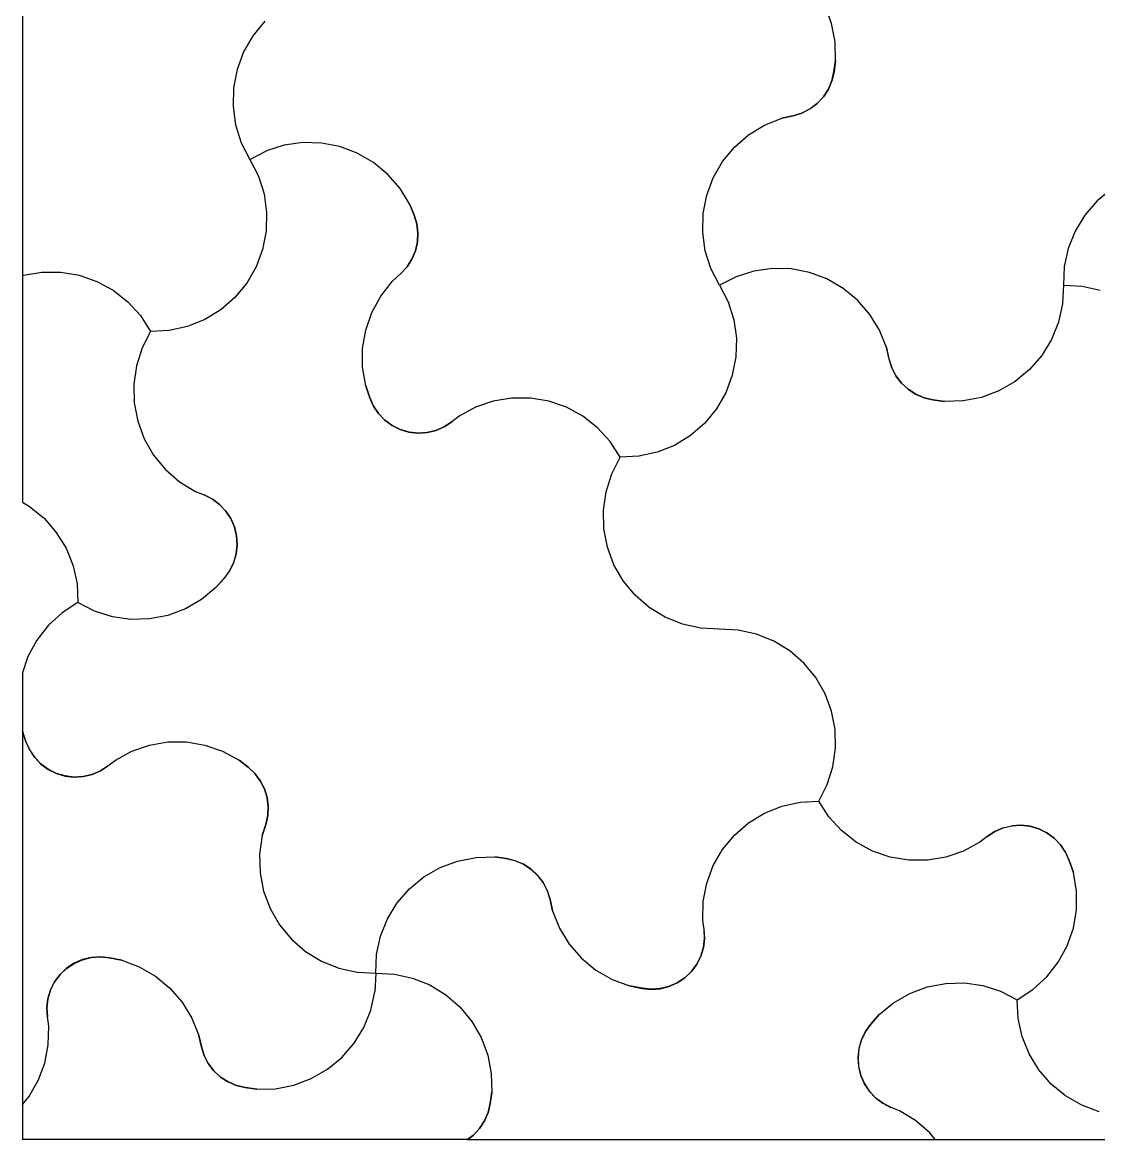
# Model space of a CAD drawing. Header units: millimetres. Extents: x 0 to 102, y 0 to 102.
# Drawn here: x 0 to 48.8, y 0 to 50.6 of the extents above; entities that cross this region are included whole.
import ezdxf

# ---------------------------------------------------------------- set-up
doc = ezdxf.new("R2010")
doc.units = ezdxf.units.MM
doc.layers.add('VISIBLE', color=7, linetype='CONTINUOUS')

msp = doc.modelspace()

# ---------------------------------------------------------------- linework, layer by layer
at = {"layer": 'VISIBLE'}
for p, q in [((0, 65.343461), (0, 39.160923)), ((36.689706, 50.598555), (36.393436, 51.39212)), ((10.992295, 50.690603), (10.453183, 50.037243)), ((36.850541, 49.766898), (36.689706, 50.598555)), ((10.453183, 50.037243), (10.02965, 49.303662)), ((36.871504, 48.920091), (36.850541, 49.766898)), ((10.02965, 49.303662), (9.733379, 48.510098)), ((36.797401, 48.400017), (36.871504, 48.920091)), ((36.871504, 48.920091), (36.799165, 48.400636)), ((9.733379, 48.510098), (9.572544, 47.678441)), ((36.704128, 47.998422), (36.797401, 48.400017)), ((36.799165, 48.400636), (36.705892, 47.999042)), ((9.572544, 47.678441), (9.551581, 46.831634)), ((36.318798, 47.272933), (36.542984, 47.618936)), ((36.544747, 47.619556), (36.320562, 47.273553)), ((36.542984, 47.618936), (36.704128, 47.998422)), ((36.705892, 47.999042), (36.544747, 47.619556)), ((36.038291, 46.970785), (36.318798, 47.272933)), ((36.320562, 47.273553), (36.040055, 46.971405)), ((9.551581, 46.831634), (9.671069, 45.993038)), ((35.343385, 46.532698), (35.709871, 46.721549)), ((35.711635, 46.722169), (35.345148, 46.533318)), ((35.709871, 46.721549), (36.038291, 46.970785)), ((36.040055, 46.971405), (35.711635, 46.722169)), ((33.649217, 45.981506), (34.435206, 46.297324)), ((34.95158, 46.410511), (34.435206, 46.297324)), ((34.435206, 46.297324), (34.949816, 46.409891)), ((34.949816, 46.409891), (35.343385, 46.532698)), ((35.345148, 46.533318), (34.95158, 46.410511)), ((9.671069, 45.993038), (9.927712, 45.185785)), ((32.926342, 45.539948), (33.649217, 45.981506)), ((9.927712, 45.185785), (10.314428, 44.432147)), ((11.875319, 45.075506), (11.068067, 44.818864)), ((12.713916, 45.194994), (11.875319, 45.075506)), ((13.560722, 45.174031), (12.713916, 45.194994)), ((14.392379, 45.013196), (13.560722, 45.174031)), ((32.286523, 44.984832), (32.926342, 45.539948)), ((10.314428, 44.432147), (11.068067, 44.818864)), ((15.185944, 44.716925), (14.392379, 45.013196)), ((15.919525, 44.293392), (15.185944, 44.716925)), ((31.747412, 44.331472), (32.286523, 44.984832)), ((10.314428, 44.432147), (10.701145, 43.678508)), ((16.572885, 43.75428), (15.919525, 44.293392)), ((31.323878, 43.597891), (31.747412, 44.331472)), ((10.701145, 43.678508), (10.957788, 42.871256)), ((17.128001, 43.114462), (16.572885, 43.75428)), ((31.027608, 42.804326), (31.323878, 43.597891)), ((17.569558, 42.391587), (17.128001, 43.114462)), ((49.386247, 43.087621), (48.732886, 42.548509)), ((10.957788, 42.871256), (11.077276, 42.03266)), ((30.866773, 41.972669), (31.027608, 42.804326)), ((48.732886, 42.548509), (48.177771, 41.908691)), ((17.765421, 41.904138), (17.569558, 42.391587)), ((17.569558, 42.391587), (17.766638, 41.905556)), ((11.077276, 42.03266), (11.056313, 41.185853)), ((17.885441, 41.509711), (17.765421, 41.904138)), ((17.766638, 41.905556), (17.886659, 41.511129)), ((30.84581, 41.125863), (30.866773, 41.972669)), ((48.177771, 41.908691), (47.736213, 41.185816)), ((11.056313, 41.185853), (10.895478, 40.354196)), ((17.935629, 41.100494), (17.885441, 41.509711)), ((17.886659, 41.511129), (17.936847, 41.101912)), ((17.91448, 40.688753), (17.935629, 41.100494)), ((17.936847, 41.101912), (17.915697, 40.690172)), ((30.965298, 40.287266), (30.84581, 41.125863)), ((47.736213, 41.185816), (47.420394, 40.399826)), ((17.822628, 40.286832), (17.91448, 40.688753)), ((17.915697, 40.690172), (17.823845, 40.28825)), ((10.895478, 40.354196), (10.599207, 39.560631)), ((17.662826, 39.906778), (17.822628, 40.286832)), ((17.823845, 40.28825), (17.664043, 39.908196)), ((31.22194, 39.480014), (30.965298, 40.287266)), ((47.420394, 40.399826), (47.239027, 39.572404)), ((10.599207, 39.560631), (10.175674, 38.82705)), ((17.160428, 39.256846), (17.439865, 39.559984)), ((17.441082, 39.561403), (17.161645, 39.258265)), ((17.439865, 39.559984), (17.662826, 39.906778)), ((17.664043, 39.908196), (17.441082, 39.561403)), ((47.239027, 39.572404), (47.197114, 38.726375)), ((0, 39.160923), (0.055513, 39.180097)), ((0, 39.160923), (0, 28.896077)), ((0.055513, 39.180097), (0.890895, 39.320301)), ((0.890895, 39.320301), (1.737962, 39.320301)), ((1.737962, 39.320301), (2.573344, 39.180097)), ((2.573344, 39.180097), (3.373998, 38.903556)), ((17.161645, 39.258265), (16.771046, 38.902055)), ((16.771046, 38.902055), (17.160428, 39.256846)), ((31.608657, 38.726375), (31.22194, 39.480014)), ((32.362296, 39.113092), (31.608657, 38.726375)), ((33.169548, 39.369735), (32.362296, 39.113092)), ((34.008144, 39.489223), (33.169548, 39.369735)), ((34.854951, 39.46826), (34.008144, 39.489223)), ((35.686608, 39.307425), (34.854951, 39.46826)), ((36.480173, 39.011154), (35.686608, 39.307425)), ((37.213753, 38.587621), (36.480173, 39.011154)), ((3.373998, 38.903556), (4.117835, 38.498307)), ((4.117835, 38.498307), (4.784337, 37.975529)), ((10.175674, 38.82705), (9.636562, 38.17369)), ((16.248269, 38.235554), (16.771046, 38.902055)), ((31.608657, 38.726375), (31.995374, 37.972737)), ((37.867114, 38.048509), (37.213753, 38.587621)), ((47.197114, 38.726375), (47.155202, 37.880347)), ((47.197114, 38.726375), (48.043143, 38.684463)), ((48.043143, 38.684463), (48.870565, 38.503096)), ((9.636562, 38.17369), (8.996744, 37.618574)), ((15.843019, 37.491716), (16.248269, 38.235554)), ((38.422229, 37.408691), (37.867114, 38.048509)), ((4.784337, 37.975529), (5.355117, 37.349644)), ((8.996744, 37.618574), (8.273869, 37.177017)), ((15.566478, 36.691062), (15.843019, 37.491716)), ((31.995374, 37.972737), (32.252016, 37.165485)), ((47.155202, 37.880347), (46.973834, 37.052925)), ((5.355117, 37.349644), (5.814428, 36.637918)), ((8.273869, 37.177017), (7.487879, 36.861198)), ((32.252016, 37.165485), (32.371504, 36.326888)), ((38.863787, 36.685816), (38.422229, 37.408691)), ((46.973834, 37.052925), (46.658016, 36.266935)), ((5.814428, 36.637918), (5.427712, 35.88428)), ((6.660457, 36.679831), (5.814428, 36.637918)), ((7.487879, 36.861198), (6.660457, 36.679831)), ((15.426274, 35.85568), (15.566478, 36.691062)), ((39.179606, 35.899826), (38.863787, 36.685816)), ((32.371504, 36.326888), (32.350541, 35.480082)), ((46.658016, 36.266935), (46.216458, 35.54406)), ((5.427712, 35.88428), (5.171069, 35.077027)), ((15.426274, 35.008614), (15.426274, 35.85568)), ((32.350541, 35.480082), (32.189706, 34.648425)), ((39.292793, 35.383453), (39.179606, 35.899826)), ((39.179606, 35.899826), (39.292173, 35.385216)), ((46.216458, 35.54406), (45.661342, 34.904242)), ((5.171069, 35.077027), (5.051581, 34.238431)), ((15.566478, 34.173231), (15.426274, 35.008614)), ((39.292173, 35.385216), (39.414979, 34.991648)), ((39.415599, 34.989884), (39.292793, 35.383453)), ((39.414979, 34.991648), (39.603831, 34.625161)), ((39.604451, 34.623397), (39.415599, 34.989884)), ((32.189706, 34.648425), (31.893436, 33.85486)), ((39.603831, 34.625161), (39.853066, 34.296742)), ((39.853686, 34.294978), (39.604451, 34.623397)), ((45.661342, 34.904242), (45.007982, 34.36513)), ((5.051581, 34.238431), (5.072544, 33.391624)), ((15.754282, 33.629493), (15.566478, 34.173231)), ((15.566478, 34.173231), (15.751117, 33.627011)), ((39.853066, 34.296742), (40.155214, 34.016235)), ((40.155834, 34.014471), (39.853686, 34.294978)), ((40.155214, 34.016235), (40.501218, 33.792049)), ((40.501837, 33.790285), (40.155834, 34.014471)), ((44.274401, 33.941597), (43.480837, 33.645326)), ((45.007982, 34.36513), (44.274401, 33.941597)), ((15.751117, 33.627011), (15.918574, 33.251102)), ((15.921739, 33.253584), (15.754282, 33.629493)), ((21.349741, 33.474326), (20.549088, 33.197784)), ((22.185124, 33.61453), (21.349741, 33.474326)), ((23.03219, 33.61453), (22.185124, 33.61453)), ((23.867573, 33.474326), (23.03219, 33.61453)), ((24.668226, 33.197784), (23.867573, 33.474326)), ((31.893436, 33.85486), (31.469903, 33.121279)), ((40.501218, 33.792049), (40.880704, 33.630904)), ((40.881324, 33.62914), (40.501837, 33.790285)), ((40.880704, 33.630904), (41.282298, 33.537631)), ((41.282918, 33.535868), (40.881324, 33.62914)), ((41.282298, 33.537631), (41.802373, 33.463528)), ((41.802373, 33.463528), (41.282918, 33.535868)), ((42.64918, 33.484491), (41.802373, 33.463528)), ((43.480837, 33.645326), (42.64918, 33.484491)), ((5.072544, 33.391624), (5.233379, 32.559967)), ((15.918574, 33.251102), (16.148251, 32.909638)), ((16.151416, 32.91212), (15.921739, 33.253584)), ((20.549088, 33.197784), (19.80525, 32.792535)), ((25.412064, 32.792535), (24.668226, 33.197784)), ((31.469903, 33.121279), (30.930791, 32.467919)), ((5.233379, 32.559967), (5.52965, 31.766403)), ((16.148251, 32.909638), (16.433288, 32.612816)), ((16.436454, 32.615298), (16.151416, 32.91212)), ((16.433288, 32.612816), (16.765173, 32.369502)), ((16.768338, 32.371984), (16.436454, 32.615298)), ((19.126978, 32.305718), (19.471512, 32.530764)), ((19.474677, 32.533246), (19.130143, 32.3082)), ((19.471512, 32.530764), (19.474677, 32.533247)), ((19.80525, 32.792535), (19.474677, 32.533246)), ((26.078566, 32.269758), (25.412064, 32.792535)), ((30.930791, 32.467919), (30.290972, 31.912803)), ((16.765173, 32.369502), (17.133994, 32.186962)), ((17.137159, 32.189444), (16.768338, 32.371984)), ((17.133994, 32.186962), (17.528735, 32.070648)), ((17.5319, 32.073131), (17.137159, 32.189444)), ((17.528735, 32.070648), (17.937607, 32.024034)), ((17.940772, 32.026516), (17.5319, 32.073131)), ((17.937607, 32.024034), (18.348399, 32.048512)), ((18.351564, 32.050994), (17.940772, 32.026516)), ((18.348399, 32.048512), (18.748843, 32.143351)), ((18.752008, 32.145833), (18.351564, 32.050994)), ((18.748843, 32.143351), (19.126978, 32.305718)), ((19.130143, 32.3082), (18.752008, 32.145833)), ((26.649345, 31.643873), (26.078566, 32.269758)), ((30.290972, 31.912803), (29.568097, 31.471245)), ((5.52965, 31.766403), (5.953183, 31.032822)), ((27.108657, 30.932147), (26.649345, 31.643873)), ((29.568097, 31.471245), (28.782108, 31.155427)), ((5.953183, 31.032822), (6.492295, 30.379462)), ((26.72194, 30.178508), (27.108657, 30.932147)), ((27.954686, 30.974059), (27.108657, 30.932147)), ((28.782108, 31.155427), (27.954686, 30.974059)), ((6.492295, 30.379462), (7.132113, 29.824346)), ((26.465298, 29.371256), (26.72194, 30.178508)), ((7.132113, 29.824346), (7.854988, 29.382788)), ((7.854988, 29.382788), (8.244825, 29.226148)), ((0, 28.896077), (0.331068, 28.704935)), ((8.244825, 29.226148), (8.611988, 29.040296)), ((8.248558, 29.224648), (8.244825, 29.226148)), ((8.61572, 29.038796), (8.248558, 29.224648)), ((8.611988, 29.040296), (8.94167, 28.794005)), ((8.945402, 28.792505), (8.61572, 29.038796)), ((26.34581, 28.53266), (26.465298, 29.371256)), ((0.331068, 28.704935), (0.984428, 28.165823)), ((8.94167, 28.794005), (9.224024, 28.49463)), ((8.945402, 28.792505), (9.227757, 28.49313)), ((9.224024, 28.49463), (9.450619, 28.151112)), ((9.454351, 28.149612), (9.227757, 28.49313)), ((26.366773, 27.685853), (26.34581, 28.53266)), ((0.984428, 28.165823), (1.539544, 27.526005)), ((9.450619, 28.151112), (9.614686, 27.773711)), ((9.618418, 27.772212), (9.454351, 28.149612)), ((1.539544, 27.526005), (1.981101, 26.80313)), ((9.614686, 27.773711), (9.711326, 27.373699)), ((9.715058, 27.372199), (9.618418, 27.772212)), ((9.711326, 27.373699), (9.737652, 26.963021)), ((9.741384, 26.961521), (9.715058, 27.372199)), ((26.527608, 26.854196), (26.366773, 27.685853)), ((9.737652, 26.963021), (9.692878, 26.553943)), ((9.69661, 26.552443), (9.741384, 26.961521)), ((26.823878, 26.060631), (26.527608, 26.854196)), ((1.981101, 26.80313), (2.29692, 26.01714)), ((9.692878, 26.553943), (9.578342, 26.158683)), ((9.582074, 26.157183), (9.69661, 26.552443)), ((2.29692, 26.01714), (2.478287, 25.189718)), ((9.578342, 26.158683), (9.397463, 25.789044)), ((9.401196, 25.787544), (9.582074, 26.157183)), ((27.247412, 25.32705), (26.823878, 26.060631)), ((9.155645, 25.456068), (8.778656, 25.021556)), ((8.778656, 25.021556), (9.159377, 25.454568)), ((9.397463, 25.789044), (9.155645, 25.456068)), ((9.159377, 25.454568), (9.401196, 25.787544)), ((27.786523, 24.67369), (27.247412, 25.32705)), ((2.478287, 25.189718), (2.5202, 24.34369)), ((8.778656, 25.021556), (8.125296, 24.482444)), ((2.5202, 24.34369), (1.808474, 23.884378)), ((3.273838, 23.956973), (2.5202, 24.34369)), ((8.125296, 24.482444), (7.391715, 24.058911)), ((28.426342, 24.118574), (27.786523, 24.67369)), ((1.808474, 23.884378), (1.182589, 23.313598)), ((4.081091, 23.70033), (3.273838, 23.956973)), ((7.391715, 24.058911), (6.598151, 23.76264)), ((29.149217, 23.677017), (28.426342, 24.118574)), ((1.182589, 23.313598), (0.659811, 22.647096)), ((4.919687, 23.580842), (4.081091, 23.70033)), ((5.766494, 23.601805), (4.919687, 23.580842)), ((6.598151, 23.76264), (5.766494, 23.601805)), ((29.935206, 23.361198), (29.149217, 23.677017)), ((30.762628, 23.179831), (29.935206, 23.361198)), ((31.608657, 23.137918), (30.762628, 23.179831)), ((32.454686, 23.096006), (31.608657, 23.137918)), ((33.282108, 22.914638), (32.454686, 23.096006)), ((34.068097, 22.59882), (33.282108, 22.914638)), ((0.659811, 22.647096), (0.254562, 21.903259)), ((34.790972, 22.157262), (34.068097, 22.59882)), ((0.254562, 21.903259), (0, 21.16624)), ((35.430791, 21.602146), (34.790972, 22.157262)), ((35.969903, 20.948786), (35.430791, 21.602146)), ((0, 21.16624), (0, 18.519753)), ((36.393436, 20.215205), (35.969903, 20.948786)), ((36.689706, 19.42164), (36.393436, 20.215205)), ((36.850541, 18.589983), (36.689706, 19.42164)), ((0.165825, 18.041036), (0, 18.521139)), ((0, 18.519753), (0.16266, 18.038554)), ((0, 18.519753), (0, 1.589287)), ((36.871504, 17.743177), (36.850541, 18.589983)), ((0.16266, 18.038554), (0.330117, 17.662645)), ((0.333282, 17.665127), (0.165825, 18.041036)), ((4.960631, 17.609327), (5.761284, 17.885868)), ((5.761284, 17.885868), (6.596667, 18.026073)), ((6.596667, 18.026073), (7.443733, 18.026073)), ((7.443733, 18.026073), (8.279115, 17.885868)), ((8.279115, 17.885868), (9.079769, 17.609327)), ((36.752016, 16.90458), (36.871504, 17.743177)), ((0.330117, 17.662645), (0.559794, 17.321181)), ((0.562959, 17.323663), (0.333282, 17.665127)), ((0.559794, 17.321181), (0.844831, 17.024359)), ((0.847996, 17.026841), (0.562959, 17.323663)), ((4.216793, 17.204078), (4.960631, 17.609327)), ((9.079769, 17.609327), (9.823607, 17.204078)), ((0.844831, 17.024359), (1.176716, 16.781045)), ((1.179881, 16.783527), (0.847996, 17.026841)), ((1.176716, 16.781045), (1.545537, 16.598505)), ((1.548702, 16.600987), (1.179881, 16.783527)), ((3.160386, 16.554893), (3.538521, 16.717261)), ((3.541686, 16.719743), (3.163551, 16.557376)), ((3.538521, 16.717261), (3.883055, 16.942307)), ((3.88622, 16.944789), (3.541686, 16.719743)), ((3.883055, 16.942307), (4.216793, 17.204078)), ((9.823607, 17.204078), (10.237298, 16.881703)), ((10.236953, 16.879866), (9.823607, 17.204078)), ((10.538107, 16.598292), (10.236953, 16.879866)), ((10.237298, 16.881703), (10.538452, 16.600129)), ((36.495374, 16.097328), (36.752016, 16.90458)), ((1.545537, 16.598505), (1.940278, 16.482191)), ((1.943443, 16.484673), (1.548702, 16.600987)), ((1.940278, 16.482191), (2.34915, 16.435577)), ((2.352315, 16.438059), (1.943443, 16.484673)), ((2.34915, 16.435577), (2.759942, 16.460055)), ((2.763107, 16.462537), (2.352315, 16.438059)), ((2.759942, 16.460055), (3.160386, 16.554893)), ((3.163551, 16.557376), (2.763107, 16.462537)), ((10.78618, 16.268993), (10.538107, 16.598292)), ((10.538452, 16.600129), (10.786525, 16.270831)), ((10.973734, 15.901841), (10.78618, 16.268993)), ((10.786525, 16.270831), (10.97408, 15.903678)), ((11.095149, 15.507841), (10.973734, 15.901841)), ((10.97408, 15.903678), (11.095494, 15.509678)), ((36.108657, 15.34369), (36.495374, 16.097328)), ((11.146783, 15.098804), (11.095149, 15.507841)), ((11.095494, 15.509678), (11.147128, 15.100641)), ((34.435206, 15.12041), (35.262628, 15.301777)), ((35.262628, 15.301777), (36.108657, 15.34369)), ((36.567969, 14.631964), (36.108657, 15.34369)), ((11.03666, 14.284747), (11.12709, 14.686991)), ((11.127435, 14.688828), (11.037005, 14.286585)), ((11.12709, 14.686991), (11.146783, 15.098804)), ((11.147128, 15.100641), (11.127435, 14.688828)), ((32.926342, 14.363033), (33.649217, 14.804591)), ((33.649217, 14.804591), (34.435206, 15.12041)), ((11.037005, 14.286585), (10.876841, 13.782799)), ((10.876841, 13.782799), (11.03666, 14.284747)), ((32.286523, 13.807918), (32.926342, 14.363033)), ((37.138748, 14.006079), (36.567969, 14.631964)), ((44.465306, 14.130003), (44.86575, 14.224842)), ((44.468471, 14.132486), (44.868915, 14.227324)), ((44.86575, 14.224842), (45.276542, 14.24932)), ((45.279707, 14.251802), (44.868915, 14.227324)), ((45.276542, 14.24932), (45.685414, 14.202706)), ((45.688579, 14.205188), (45.279707, 14.251802)), ((45.685414, 14.202706), (46.080155, 14.086392)), ((46.08332, 14.088874), (45.688579, 14.205188)), ((10.876841, 13.782799), (10.757353, 12.944202)), ((31.747412, 13.154557), (32.286523, 13.807918)), ((37.80525, 13.483301), (37.138748, 14.006079)), ((43.745802, 13.745072), (43.412064, 13.483301)), ((43.742637, 13.74259), (44.087171, 13.967636)), ((44.090336, 13.970119), (43.745802, 13.745072)), ((44.087171, 13.967636), (44.465306, 14.130003)), ((44.468471, 14.132486), (44.090336, 13.970119)), ((46.080155, 14.086392), (46.448976, 13.903852)), ((46.452141, 13.906334), (46.08332, 14.088874)), ((46.448976, 13.903852), (46.780861, 13.660538)), ((46.784026, 13.66302), (46.452141, 13.906334)), ((38.549088, 13.078052), (37.80525, 13.483301)), ((43.412064, 13.483301), (42.668226, 13.078052)), ((46.780861, 13.660538), (47.065898, 13.363716)), ((47.069063, 13.366199), (46.784026, 13.66302)), ((47.065898, 13.363716), (47.295575, 13.022252)), ((47.29874, 13.024734), (47.069063, 13.366199)), ((10.757353, 12.944202), (10.778315, 12.097396)), ((19.736478, 12.63051), (20.568135, 12.791345)), ((20.568135, 12.791345), (21.414941, 12.812308)), ((21.414941, 12.812308), (21.934396, 12.739969)), ((21.935016, 12.738205), (21.414941, 12.812308)), ((21.934396, 12.739969), (22.33599, 12.646696)), ((22.33661, 12.644932), (21.935016, 12.738205)), ((31.323878, 12.420976), (31.747412, 13.154557)), ((39.349741, 12.801511), (38.549088, 13.078052)), ((40.185124, 12.661306), (39.349741, 12.801511)), ((41.03219, 12.661306), (40.185124, 12.661306)), ((41.867573, 12.801511), (41.03219, 12.661306)), ((42.668226, 13.078052), (41.867573, 12.801511)), ((47.295575, 13.022252), (47.463032, 12.646343)), ((47.466197, 12.648825), (47.29874, 13.024734)), ((18.209332, 11.910706), (18.942913, 12.33424)), ((18.942913, 12.33424), (19.736478, 12.63051)), ((22.33599, 12.646696), (22.715477, 12.485551)), ((22.716097, 12.483788), (22.33661, 12.644932)), ((22.715477, 12.485551), (23.06148, 12.261365)), ((23.0621, 12.259602), (22.716097, 12.483788)), ((23.06148, 12.261365), (23.363628, 11.980858)), ((23.364248, 11.979095), (23.0621, 12.259602)), ((31.027608, 11.627412), (31.323878, 12.420976)), ((47.463032, 12.646343), (47.650836, 12.102605)), ((47.650836, 12.102605), (47.466197, 12.648825)), ((10.778315, 12.097396), (10.939151, 11.265739)), ((17.555972, 11.371595), (18.209332, 11.910706)), ((23.363628, 11.980858), (23.612863, 11.652439)), ((23.613483, 11.650675), (23.364248, 11.979095)), ((23.612863, 11.652439), (23.801715, 11.285952)), ((23.802335, 11.284188), (23.613483, 11.650675)), ((47.79104, 11.267223), (47.650836, 12.102605)), ((10.939151, 11.265739), (11.235421, 10.472174)), ((17.000856, 10.731776), (17.555972, 11.371595)), ((23.801715, 11.285952), (23.924522, 10.892384)), ((23.925141, 10.89062), (23.802335, 11.284188)), ((30.866773, 10.795755), (31.027608, 11.627412)), ((47.79104, 10.420156), (47.79104, 11.267223)), ((16.559298, 10.008901), (17.000856, 10.731776)), ((23.924522, 10.892384), (24.037708, 10.37601)), ((24.037708, 10.37601), (23.925141, 10.89062)), ((30.84581, 9.948948), (30.866773, 10.795755)), ((11.235421, 10.472174), (11.658954, 9.738593)), ((24.037708, 10.37601), (24.353527, 9.590021)), ((47.650836, 9.584774), (47.79104, 10.420156)), ((11.658954, 9.738593), (12.198066, 9.085233)), ((16.24348, 9.222912), (16.559298, 10.008901)), ((30.905641, 9.529037), (30.84581, 9.948948)), ((16.062112, 8.39549), (16.24348, 9.222912)), ((24.353527, 9.590021), (24.795085, 8.867146)), ((30.927703, 9.122121), (30.87925, 8.713462)), ((30.879817, 8.70948), (30.92827, 9.118138)), ((30.905074, 9.533019), (30.927703, 9.122121)), ((30.92827, 9.118138), (30.905641, 9.529037)), ((47.374295, 8.78412), (47.650836, 9.584774)), ((12.198066, 9.085233), (12.837885, 8.530117)), ((24.795085, 8.867146), (25.3502, 8.227327)), ((30.87925, 8.713462), (30.76116, 8.319249)), ((30.761728, 8.315266), (30.879817, 8.70948)), ((46.969046, 8.040283), (47.374295, 8.78412)), ((2.724929, 8.160038), (2.34827, 7.994274)), ((2.348838, 7.990292), (2.725496, 8.156056)), ((3.124503, 8.258477), (2.724929, 8.160038)), ((2.725496, 8.156056), (3.12507, 8.254495)), ((3.535058, 8.286651), (3.124503, 8.258477)), ((3.12507, 8.254495), (3.535625, 8.282669)), ((3.944333, 8.243718), (3.535058, 8.286651)), ((3.535625, 8.282669), (3.944901, 8.239736)), ((4.509693, 8.13051), (3.944333, 8.243718)), ((3.944901, 8.239736), (4.509693, 8.13051)), ((4.509693, 8.13051), (5.303258, 7.83424)), ((12.837885, 8.530117), (13.560759, 8.088559)), ((16.0202, 7.549461), (16.062112, 8.39549)), ((25.3502, 8.227327), (26.003561, 7.688215)), ((30.76116, 8.319249), (30.576963, 7.951253)), ((30.57753, 7.947271), (30.761728, 8.315266)), ((2.005776, 7.766136), (1.707675, 7.482437)), ((1.708242, 7.478455), (2.006343, 7.762154)), ((2.34827, 7.994274), (2.005776, 7.766136)), ((2.006343, 7.762154), (2.348838, 7.990292)), ((5.303258, 7.83424), (6.036839, 7.410706)), ((13.560759, 8.088559), (14.346749, 7.772741)), ((14.346749, 7.772741), (15.174171, 7.591374)), ((26.003561, 7.688215), (26.737142, 7.264682)), ((30.332158, 7.620467), (30.034056, 7.336768)), ((30.034624, 7.332786), (30.332725, 7.616484)), ((30.576963, 7.951253), (30.332158, 7.620467)), ((30.332725, 7.616484), (30.57753, 7.947271)), ((46.446268, 7.373781), (46.969046, 8.040283)), ((1.46287, 7.151651), (1.278672, 6.783655)), ((1.279239, 6.779673), (1.463437, 7.147669)), ((1.707675, 7.482437), (1.46287, 7.151651)), ((1.463437, 7.147669), (1.708242, 7.478455)), ((6.036839, 7.410706), (6.690199, 6.871595)), ((15.174171, 7.591374), (16.0202, 7.549461)), ((16.0202, 7.549461), (15.978287, 6.703432)), ((16.0202, 7.549461), (16.866228, 7.507548)), ((16.866228, 7.507548), (17.69365, 7.326181)), ((17.69365, 7.326181), (18.47964, 7.010362)), ((26.737142, 7.264682), (27.530706, 6.968412)), ((29.691562, 7.10863), (29.314903, 6.942866)), ((29.31547, 6.938884), (29.692129, 7.104648)), ((30.034056, 7.336768), (29.691562, 7.10863)), ((29.692129, 7.104648), (30.034624, 7.332786)), ((41.862363, 7.085574), (42.70917, 7.106537)), ((42.70917, 7.106537), (43.547766, 6.987049)), ((45.820383, 6.803001), (46.446268, 7.373781)), ((1.278672, 6.783655), (1.160583, 6.389442)), ((1.16115, 6.38546), (1.279239, 6.779673)), ((6.690199, 6.871595), (7.245315, 6.231776)), ((15.79692, 5.87601), (15.978287, 6.703432)), ((18.47964, 7.010362), (19.202515, 6.568805)), ((27.530706, 6.968412), (28.096066, 6.855204)), ((28.095499, 6.859186), (27.530706, 6.968412)), ((28.504774, 6.816253), (28.095499, 6.859186)), ((28.096066, 6.855204), (28.505341, 6.812271)), ((28.915329, 6.844427), (28.504774, 6.816253)), ((28.505341, 6.812271), (28.915897, 6.840445)), ((29.314903, 6.942866), (28.915329, 6.844427)), ((28.915897, 6.840445), (29.31547, 6.938884)), ((39.503561, 6.204935), (40.237142, 6.628468)), ((40.237142, 6.628468), (41.030706, 6.924739)), ((41.030706, 6.924739), (41.862363, 7.085574)), ((43.547766, 6.987049), (44.355018, 6.730406)), ((44.355018, 6.730406), (45.108657, 6.34369)), ((45.108657, 6.34369), (45.820383, 6.803001)), ((1.160583, 6.389442), (1.112129, 5.980783)), ((1.112696, 5.976801), (1.16115, 6.38546)), ((7.245315, 6.231776), (7.686873, 5.508901)), ((19.202515, 6.568805), (19.842333, 6.013689)), ((38.8502, 5.665823), (39.503561, 6.204935)), ((45.15057, 5.497661), (45.108657, 6.34369)), ((1.112129, 5.980783), (1.134758, 5.569885)), ((1.135325, 5.565903), (1.112696, 5.976801)), ((15.481101, 5.090021), (15.79692, 5.87601)), ((19.842333, 6.013689), (20.381445, 5.360329)), ((38.8502, 5.665823), (38.469479, 5.232811)), ((38.473212, 5.231311), (38.8502, 5.665823)), ((1.134758, 5.569885), (1.135326, 5.565903)), ((1.19459, 5.149974), (1.135325, 5.565903)), ((1.173627, 4.303167), (1.19459, 5.149974)), ((7.686873, 5.508901), (8.002691, 4.722912)), ((15.039544, 4.367146), (15.481101, 5.090021)), ((20.381445, 5.360329), (20.804978, 4.626748)), ((38.469479, 5.232811), (38.227661, 4.899835)), ((38.231393, 4.898335), (38.473212, 5.231311)), ((45.331937, 4.670239), (45.15057, 5.497661)), ((8.002691, 4.722912), (8.115258, 4.208302)), ((8.115878, 4.206538), (8.002691, 4.722912)), ((20.804978, 4.626748), (21.101249, 3.833183)), ((38.227661, 4.899835), (38.046783, 4.530196)), ((38.050515, 4.528697), (38.231393, 4.898335)), ((45.647756, 3.884249), (45.331937, 4.670239)), ((1.012792, 3.47151), (1.173627, 4.303167)), ((8.115258, 4.208302), (8.238065, 3.814733)), ((8.238685, 3.81297), (8.115878, 4.206538)), ((14.484428, 3.727327), (15.039544, 4.367146)), ((37.932246, 4.134936), (37.887473, 3.725858)), ((37.891205, 3.724358), (37.935979, 4.133436)), ((38.046783, 4.530196), (37.932246, 4.134936)), ((37.935979, 4.133436), (38.050515, 4.528697)), ((8.238065, 3.814733), (8.426916, 3.448246)), ((8.427536, 3.446483), (8.238685, 3.81297)), ((13.831068, 3.188215), (14.484428, 3.727327)), ((21.101249, 3.833183), (21.262084, 3.001526)), ((37.887473, 3.725858), (37.913799, 3.31518)), ((37.917531, 3.31368), (37.891205, 3.724358)), ((46.089313, 3.161374), (45.647756, 3.884249)), ((0.716521, 2.677945), (1.012792, 3.47151)), ((8.426916, 3.448246), (8.676152, 3.119827)), ((8.676772, 3.118063), (8.427536, 3.446483)), ((8.676152, 3.119827), (8.9783, 2.83932)), ((8.97892, 2.837556), (8.676772, 3.118063)), ((13.097487, 2.764682), (13.831068, 3.188215)), ((37.913799, 3.31518), (38.010439, 2.915168)), ((38.014171, 2.913668), (37.917531, 3.31368)), ((46.644429, 2.521556), (46.089313, 3.161374)), ((0.292988, 1.944365), (0.716521, 2.677945)), ((8.9783, 2.83932), (9.324303, 2.615134)), ((9.324923, 2.61337), (8.97892, 2.837556)), ((9.324303, 2.615134), (9.70379, 2.45399)), ((9.704409, 2.452226), (9.324923, 2.61337)), ((12.303922, 2.468412), (13.097487, 2.764682)), ((21.262084, 3.001526), (21.283047, 2.154719)), ((38.010439, 2.915168), (38.174506, 2.537767)), ((38.178238, 2.536267), (38.014171, 2.913668)), ((38.174506, 2.537767), (38.4011, 2.194249)), ((38.404832, 2.192749), (38.178238, 2.536267)), ((9.70379, 2.45399), (10.105384, 2.360717)), ((10.106003, 2.358953), (9.704409, 2.452226)), ((10.105384, 2.360717), (10.625458, 2.286614)), ((10.625458, 2.286614), (10.106003, 2.358953)), ((10.625458, 2.286614), (11.472265, 2.307577)), ((11.472265, 2.307577), (12.303922, 2.468412)), ((21.208944, 1.634645), (21.283047, 2.154719)), ((21.283047, 2.154719), (21.210707, 1.635265)), ((38.4011, 2.194249), (38.683455, 1.894874)), ((38.687187, 1.893374), (38.404832, 2.192749)), ((47.297789, 1.982444), (46.644429, 2.521556)), ((0, 1.589287), (0.292988, 1.944365)), ((0, 1.589287), (0, 0)), ((21.115671, 1.233051), (21.208944, 1.634645)), ((21.210707, 1.635265), (21.117435, 1.23367)), ((38.683455, 1.894874), (39.013136, 1.648583)), ((39.016869, 1.647083), (38.687187, 1.893374)), ((39.013136, 1.648583), (39.380299, 1.462731)), ((39.384031, 1.461231), (39.016869, 1.647083)), ((48.03137, 1.558911), (47.297789, 1.982444)), ((48.824935, 1.26264), (48.03137, 1.558911)), ((20.954526, 0.853564), (21.115671, 1.233051)), ((21.117435, 1.23367), (20.95629, 0.854184)), ((39.380299, 1.462731), (39.384031, 1.461232)), ((39.773869, 1.304591), (39.384031, 1.461231)), ((40.496744, 0.863033), (39.773869, 1.304591)), ((20.449834, 0.205413), (20.730341, 0.507561)), ((20.732104, 0.508181), (20.451597, 0.206033)), ((20.730341, 0.507561), (20.954526, 0.853564)), ((20.95629, 0.854184), (20.732104, 0.508181)), ((41.136562, 0.307918), (40.496744, 0.863033)), ((20.179159, 0), (0, 0)), ((20.179159, 0), (20.449834, 0.205413)), ((20.451597, 0.206033), (20.180106, 0)), ((20.180106, 0), (41.390636, 0)), ((41.390636, 0), (41.136562, 0.307918)), ((41.390636, 0), (60.192843, 0))]:
    msp.add_line(p, q, dxfattribs=at)

doc.saveas('drawing.dxf')
